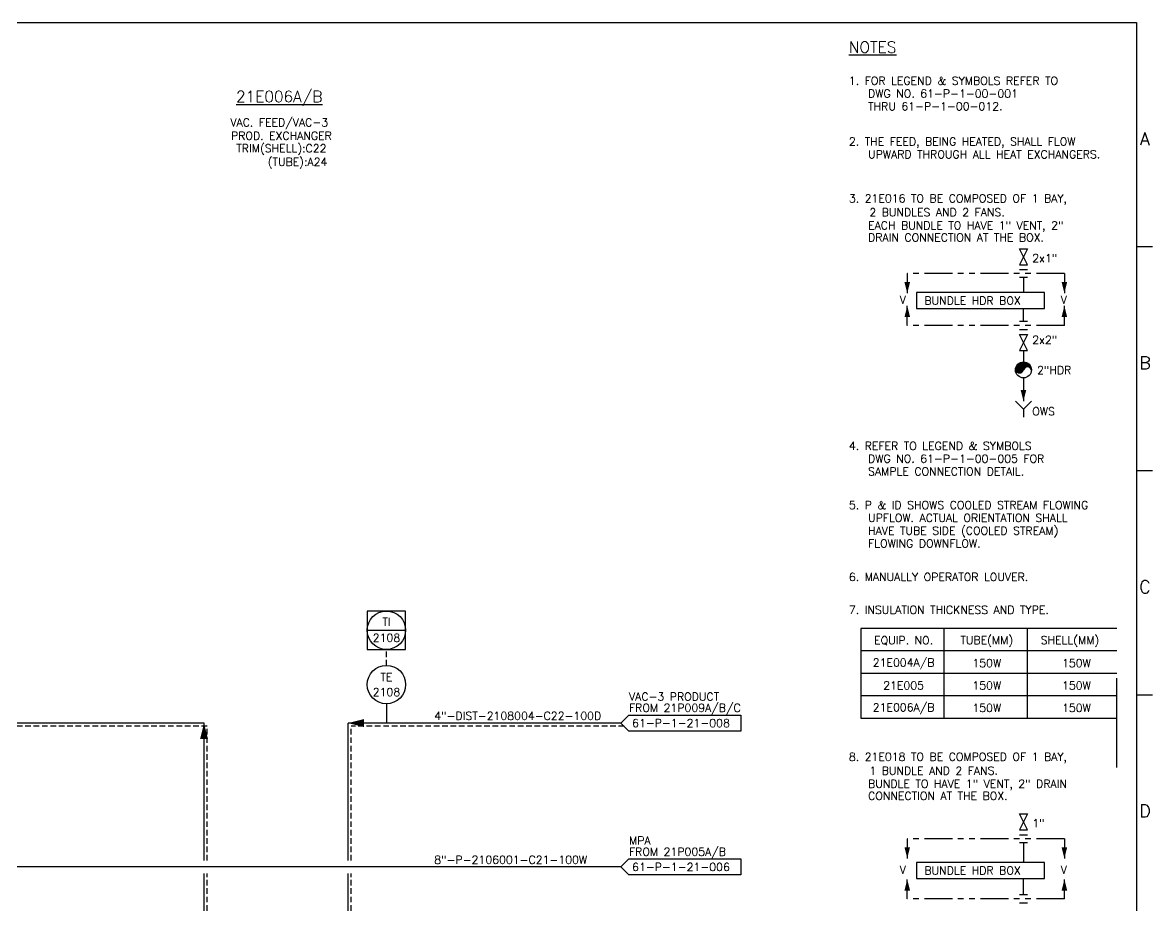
# Model space of a CAD drawing. Header units: millimetres. Extents: x 970 to 1780, y -2028 to -1450.
# Drawn here: x 1426.8 to 1779.8, y -1735.5 to -1459.7 of the extents above; entities that cross this region are included whole.
import ezdxf
from ezdxf.enums import TextEntityAlignment as Align

# ---------------------------------------------------------------- set-up
doc = ezdxf.new("R2010")
doc.units = ezdxf.units.MM
doc.header["$LTSCALE"] = 7
doc.linetypes.add('HIDDEN', pattern=[0.375, 0.25, -0.125])
doc.linetypes.add('PHANTOM', pattern=[2.5, 1.25, -0.25, 0.25, -0.25, 0.25, -0.25])
for name, color, linetype in [('2', 2, 'Continuous'), ('3', 3, 'Continuous'), ('DIM', 7, 'Continuous'), ('UTSYM', 6, 'Continuous')]:
    doc.layers.add(name, color=color, linetype=linetype)
doc.styles.add('ROMANS', font='romans')
doc.styles.add('S3', font='SIMPLEX')
doc.styles.get("Standard").update_dxf_attribs({"font": 'simplex.shx'})

# ---------------------------------------------------------------- blocks, each defined once
blk = doc.blocks.new('RV1')
for p, q in [((0, -0.05), (0, 0.05)), ((0, 0.05), (0.2, -0.05)), ((0.2, 0.05), (0, -0.05)), ((0.2, -0.05), (0.2, 0.05))]:
    blk.add_line(p, q)
blk = doc.blocks.new('W1')
at = {"layer": '2'}
blk.add_lwpolyline([(0, 0, 0, 2.5, 0), (5, 0, 2.5, 2.5, 0)], format="xyseb", dxfattribs=at)
blk = doc.blocks.new('RB17')
for p, q in [((-0.1, 0), (0, -0.1)), ((0, -0.1), (0.1, 0)), ((0, -0.1), (0, -0.2))]:
    blk.add_line(p, q)

msp = doc.modelspace()

# ---------------------------------------------------------------- linework, layer by layer
at = {"color": 6}
for p, q in [((969.82, -1459.66), (1774.82, -1459.66)), ((1774.82, -1459.66), (1774.82, -2017.66))]:
    msp.add_line(p, q, dxfattribs=at)
at = {"linetype": 'PHANTOM'}
for p, q in [((1752.32, -1538.11), (1703.22, -1538.11)), ((1752.32, -1554.28), (1703.22, -1554.28)), ((1752.32, -1714.7), (1703.22, -1714.7)), ((1752.32, -1733.49), (1703.22, -1733.49))]:
    msp.add_line(p, q, dxfattribs=at)
for p, q in [((1703.22, -1538.11), (1703.22, -1544.23)), ((1738.28, -1536.86), (1740.78, -1536.86)), ((1752.32, -1538.11), (1752.32, -1544.23)), ((1740.78, -1539.36), (1738.28, -1539.36)), ((1739.53, -1539.36), (1739.53, -1544)), ((1746.12, -1544), (1706.12, -1544)), ((1706.12, -1544), (1706.12, -1549)), ((1746.12, -1549), (1746.12, -1544)), ((1703.22, -1554.28), (1703.22, -1548.16)), ((1706.12, -1549), (1746.12, -1549)), ((1739.53, -1553.03), (1739.53, -1549)), ((1752.32, -1554.28), (1752.32, -1548.16)), ((1740.78, -1553.03), (1738.28, -1553.03)), ((1738.28, -1555.53), (1740.78, -1555.53)), ((1739.54, -1562.07), (1739.54, -1565.69)), ((1739.54, -1570.69), (1739.54, -1577.95)), ((1534.48, -1649.53), (1546.48, -1649.53)), ((1768.67, -1649.01), (1688.67, -1649.01)), ((1688.67, -1649.01), (1688.67, -1677.01)), ((1714.67, -1649.01), (1714.67, -1677.01)), ((1740.67, -1649.01), (1740.67, -1677.01)), ((1768.67, -1656.01), (1688.67, -1656.01)), ((1768.67, -1663.01), (1688.67, -1663.01)), ((1768.67, -1692.46), (1768.67, -1664.46)), ((1768.67, -1670.01), (1688.67, -1670.01)), ((1613.76, -1678.53), (1616.26, -1676.03)), ((1616.26, -1676.03), (1651.26, -1676.03)), ((1651.26, -1676.03), (1651.26, -1681.03)), ((1616.26, -1681.03), (1613.76, -1678.53)), ((1688.67, -1677.01), (1768.67, -1677.01)), ((1651.26, -1681.03), (1616.26, -1681.03)), ((1703.22, -1714.7), (1703.22, -1720.82)), ((1738.28, -1713.45), (1740.78, -1713.45)), ((1752.32, -1714.7), (1752.32, -1720.82)), ((1740.78, -1715.95), (1738.28, -1715.95)), ((1739.53, -1715.95), (1739.53, -1722.05)), ((1613.76, -1723.5), (1616.26, -1721)), ((1616.26, -1721), (1651.26, -1721)), ((1651.26, -1721), (1651.26, -1726)), ((1746.12, -1722.05), (1706.12, -1722.05)), ((1706.12, -1722.05), (1706.12, -1727.05)), ((1746.12, -1727.05), (1746.12, -1722.05)), ((1616.26, -1726), (1613.76, -1723.5)), ((1651.26, -1726), (1616.26, -1726)), ((1703.22, -1733.49), (1703.22, -1727.37)), ((1706.12, -1727.05), (1746.12, -1727.05)), ((1739.53, -1732.24), (1739.53, -1727.05)), ((1752.32, -1733.49), (1752.32, -1727.37)), ((1740.78, -1732.24), (1738.28, -1732.24)), ((1738.28, -1734.74), (1740.78, -1734.74))]:
    msp.add_line(p, q)
at = {"linetype": 'HIDDEN'}
for p, q in [((1540.48, -1660.53), (1540.48, -1655.53)), ((1484.48, -1679.53), (1018.48, -1679.53)), ((1484.48, -1721.5), (1484.48, -1679.53)), ((1614.76, -1679.53), (1529.48, -1679.53)), ((1529.48, -1721.5), (1529.48, -1679.53)), ((1484.48, -1755.53), (1484.48, -1725.5)), ((1529.48, -1755.53), (1529.48, -1725.5))]:
    msp.add_line(p, q, dxfattribs=at)
at = {"extrusion": (0, 0, -1)}
msp.add_line((1540.48, -1672.53), (1540.48, -1678.53), dxfattribs=at)
msp.add_lwpolyline([(1534.48, -1643.53), (1534.48, -1655.53), (1546.48, -1655.53), (1546.48, -1643.53)], close=True)
for centre in [(1540.48, -1649.53), (1540.48, -1666.5)]:
    msp.add_circle(centre, 6)
at = {"layer": '3'}
for p, q in [((1483.48, -1678.53), (1018.48, -1678.53)), ((1483.48, -1721.5), (1483.48, -1678.53)), ((1613.76, -1678.53), (1528.48, -1678.53)), ((1528.48, -1721.5), (1528.48, -1678.53)), ((1613.76, -1723.5), (1281.48, -1723.5)), ((1483.48, -1755.53), (1483.48, -1725.5)), ((1528.48, -1755.53), (1528.48, -1725.5))]:
    msp.add_line(p, q, dxfattribs=at)
at = {"layer": 'DIM', "color": 7}
for p, q in [((1774.82, -1529.66), (1779.82, -1529.66)), ((1774.82, -1599.66), (1779.82, -1599.66)), ((1774.82, -1669.66), (1779.82, -1669.66))]:
    msp.add_line(p, q, dxfattribs=at)
at = {"layer": 'UTSYM'}
for p, q in [((1737.35, -1568.82), (1737.35, -1566.98)), ((1737.66, -1568.97), (1737.66, -1566.54)), ((1737.98, -1569.09), (1737.98, -1566.24)), ((1738.29, -1569.13), (1738.29, -1566.03)), ((1738.6, -1569.09), (1738.6, -1565.87)), ((1738.91, -1568.97), (1738.91, -1565.77)), ((1739.23, -1568.73), (1739.23, -1565.71)), ((1739.54, -1568.19), (1739.54, -1565.69)), ((1739.85, -1567.65), (1739.85, -1565.71)), ((1740.16, -1567.41), (1740.16, -1565.77)), ((1740.48, -1567.29), (1740.48, -1565.87)), ((1740.79, -1567.25), (1740.79, -1566.03)), ((1741.1, -1567.29), (1741.1, -1566.24)), ((1741.41, -1567.41), (1741.41, -1566.54)), ((1741.73, -1567.65), (1741.73, -1566.98))]:
    msp.add_line(p, q, dxfattribs=at)
msp.add_circle((1739.54, -1568.19), 2.5, dxfattribs=at)
for centre, start, end in [((1740.79, -1568.56), 16.2602, 163.7398), ((1738.29, -1567.83), 196.2602, 343.7398)]:
    msp.add_arc(centre, 1.3, start, end, dxfattribs=at)

# ---------------------------------------------------------------- block references
for name, p, xscale, yscale, zscale, rotation in [('RV1', (1739.54, -1530.32), 25, 25, 25, 270), ('W1', (1703.22, -1544.23), 0.7000000000000455, 0.7000000000000455, 0.7000000000000455, 90), ('W1', (1752.32, -1544.23), 0.7000000000000455, 0.7000000000000455, 0.7000000000000455, 90), ('W1', (1703.22, -1548.16), -0.7000000000000455, 0.7000000000000455, 0.7, 90), ('W1', (1752.32, -1548.16), -0.7000000000000455, 0.7000000000000455, 0.7, 90), ('RV1', (1739.54, -1562.07), -25, 25, 25, 270), ('W1', (1739.54, -1577.95), 0.7000000000000455, 0.7000000000000455, 0.7000000000000455, 90), ('RV1', (1739.54, -1706.91), 25, 25, 25, 270), ('W1', (1703.22, -1720.82), 0.7000000000000455, 0.7000000000000455, 0.7000000000000455, 90), ('W1', (1752.32, -1720.82), 0.7000000000000455, 0.7000000000000455, 0.7000000000000455, 90), ('W1', (1703.22, -1727.37), -0.7000000000000455, 0.7000000000000455, 0.7, 90), ('W1', (1752.32, -1727.37), -0.7000000000000455, 0.7000000000000455, 0.7, 90)]:
    msp.add_blockref(name, p, dxfattribs=dict(xscale=xscale, yscale=yscale, zscale=zscale, rotation=rotation))
at = {"xscale": 25, "yscale": 25, "zscale": 25}
msp.add_blockref('RB17', (1739.54, -1577.95), dxfattribs=at)
at = {"rotation": 270}
msp.add_blockref('W1', (1483.48, -1678.53), dxfattribs=at)
msp.add_blockref('W1', (1528.48, -1678.53))

# ---------------------------------------------------------------- texts
for s, p in [('1. FOR LEGEND & SYMBOLS REFER TO', (1684.98, -1479.08)), ('DWG NO. 61-P-1-00-001', (1690.98, -1483.08)), ('THRU 61-P-1-00-012.', (1690.98, -1487.08)), ('2. THE FEED, BEING HEATED, SHALL FLOW', (1684.98, -1498.08)), ('UPWARD THROUGH ALL HEAT EXCHANGERS.', (1690.98, -1502.08)), ('3. 21E016 TO BE COMPOSED OF 1 BAY,', (1684.98, -1515.85)), ('2 BUNDLES AND 2 FANS.', (1691.37, -1520.19)), ('EACH BUNDLE TO HAVE 1" VENT, 2"', (1690.98, -1524.29)), ('DRAIN CONNECTION AT THE BOX.', (1690.98, -1528.06)), ('4. REFER TO LEGEND & SYMBOLS', (1684.98, -1593.17)), ('DWG NO. 61-P-1-00-005 FOR', (1690.98, -1597.17)), ('SAMPLE CONNECTION DETAIL.', (1690.98, -1601.17)), ('5. P & ID SHOWS COOLED STREAM FLOWING', (1684.98, -1611.67)), ('UPFLOW. ACTUAL ORIENTATION SHALL', (1690.98, -1615.67)), ('HAVE TUBE SIDE (COOLED STREAM)', (1690.98, -1619.67)), ('FLOWING DOWNFLOW.', (1690.98, -1623.67)), ('6. MANUALLY OPERATOR LOUVER.', (1684.98, -1634.14)), ('7. INSULATION THICKNESS AND TYPE.', (1684.98, -1644.41)), ('VAC-3 PRODUCT', (1616.26, -1671.53)), ('FROM 21P009A/B/C', (1616.26, -1675.03)), ('4"-DIST-2108004-C22-100D', (1555.41, -1677.53)), ('8. 21E018 TO BE COMPOSED OF 1 BAY,', (1684.98, -1690.32)), ('1 BUNDLE AND 2 FANS.', (1691.37, -1694.66)), ('BUNDLE TO HAVE 1" VENT, 2" DRAIN', (1690.98, -1698.76)), ('CONNECTION AT THE BOX.', (1690.98, -1702.53)), ('MPA', (1616.26, -1716.5)), ('FROM 21P005A/B', (1616.26, -1720)), ('8"-P-2106001-C21-100W', (1555.41, -1722.5))]:
    msp.add_text(s, height=2.5).set_placement(p)
for s, p in [('VAC. FEED/VAC-3', (1506.98, -1491.03)), ('PROD. EXCHANGER', (1507.66, -1495.03)), ('TRIM(SHELL):C22', (1507.65, -1499.12)), ('(TUBE):A24', (1512.69, -1503.37)), ('TI', (1540.48, -1646.89)), ('2108', (1540.48, -1651.89)), ('TE', (1540.48, -1664.14)), ('2108', (1540.48, -1668.85)), ('61-P-1-21-008', (1632.51, -1678.53)), ('61-P-1-21-006', (1632.51, -1723.5))]:
    msp.add_text(s, height=2.5).set_placement(p, align=Align.MIDDLE)
at = {"style": 'ROMANS'}
for s, p in [('2x1"', (1742.28, -1534.52)), ('V', (1700.9, -1547.59)), ('BUNDLE HDR BOX', (1708.57, -1547.79)), ('V', (1751.17, -1547.59)), ('2x2"', (1742.28, -1560.06)), ('2"HDR', (1743.77, -1569.52)), ('OWS', (1742.28, -1582.37)), ('1"', (1742.28, -1711.11)), ('V', (1700.9, -1725.65)), ('BUNDLE HDR BOX', (1708.57, -1725.85)), ('V', (1751.17, -1725.65))]:
    msp.add_text(s, height=2.5, dxfattribs=at).set_placement(p)
for s, p in [('EQUIP. NO.', (1702.08, -1652.8)), ('TUBE(MM)', (1728.08, -1652.8)), ('SHELL(MM)', (1754.08, -1652.8)), ('21E004A/B', (1702.08, -1659.8)), ('150W', (1728.08, -1659.8)), ('150W', (1756.08, -1659.8)), ('21E005', (1702.08, -1666.8)), ('150W', (1728.08, -1666.8)), ('150W', (1756.08, -1666.8)), ('21E006A/B', (1702.08, -1673.8)), ('150W', (1728.08, -1673.8)), ('150W', (1756.08, -1673.8))]:
    msp.add_text(s, height=2.5, dxfattribs=at).set_placement(p, align=Align.MIDDLE)
at = {"layer": '2'}
msp.add_text('%%UNOTES', height=3.5, dxfattribs=at).set_placement((1684.98, -1469.08))
msp.add_text('%%U21E006A/B', height=3.5, dxfattribs=at).set_placement((1506.98, -1483.03), align=Align.MIDDLE)
at = {"layer": 'DIM', "color": 2, "style": 'S3'}
for s, p in [('A', (1777.49, -1495.98)), ('B', (1777.49, -1565.98)), ('C', (1777.49, -1635.98)), ('D', (1777.49, -1705.98))]:
    msp.add_text(s, height=4, dxfattribs=at).set_placement(p, align=Align.MIDDLE)

doc.saveas('drawing.dxf')
